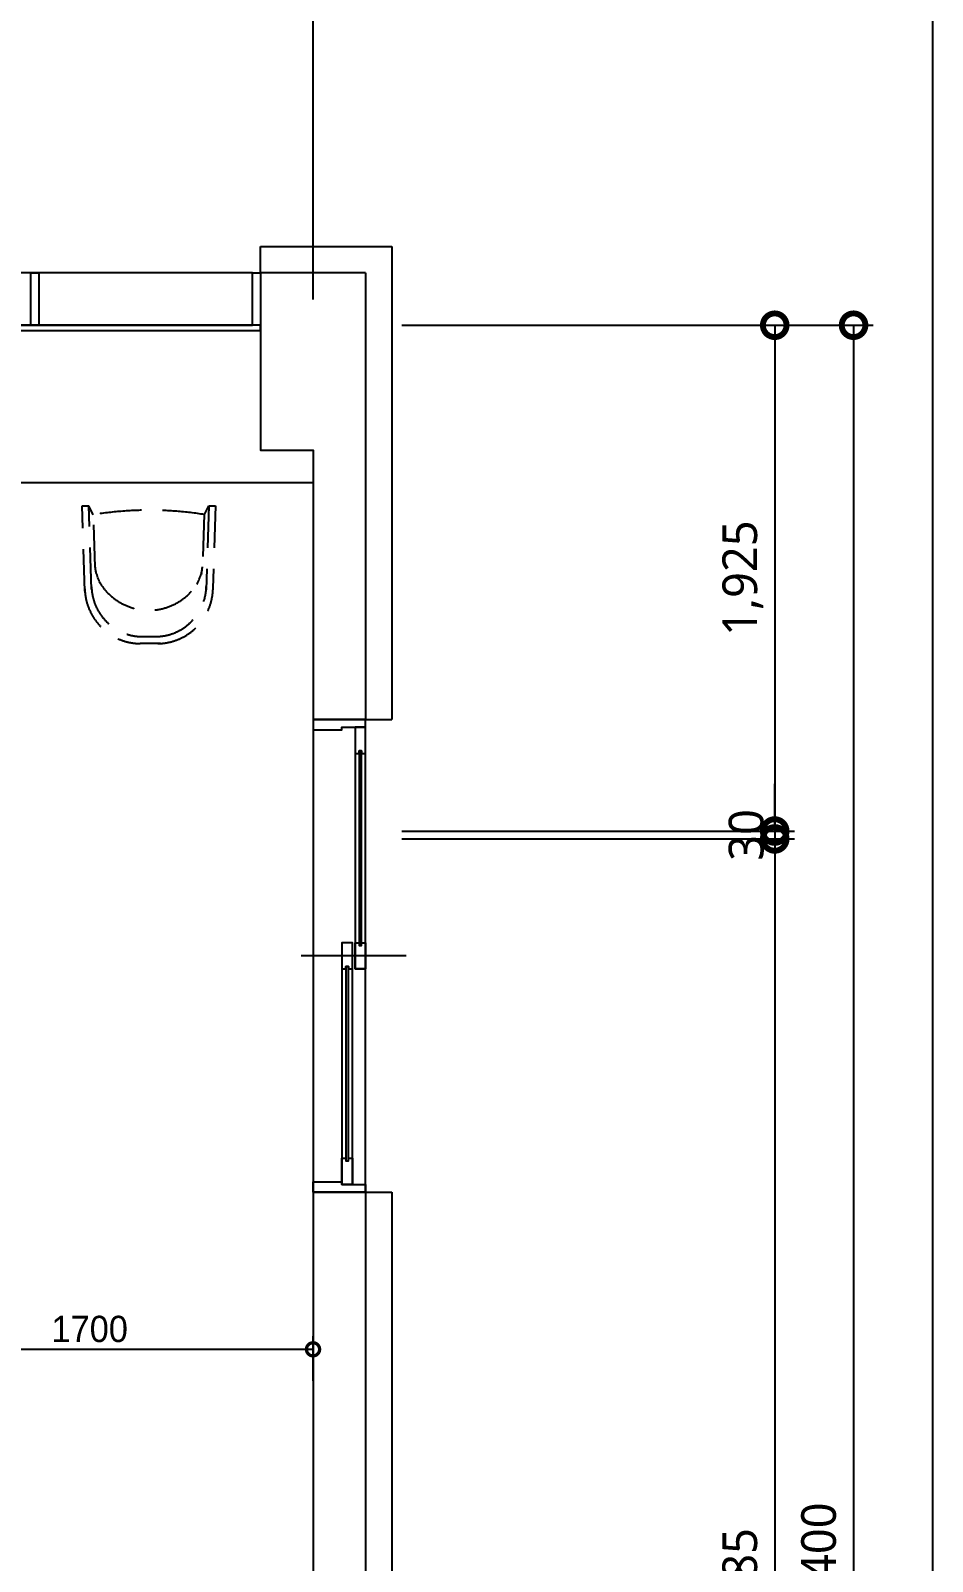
# Model space of a CAD drawing. Header units: inches. Extents: x 405346 to 489838, y -25612 to 14934.
# Drawn here: x 443620 to 447052, y 5202 to 11028 of the extents above; entities that cross this region are included whole.
import ezdxf
from ezdxf.enums import TextEntityAlignment as Align

# ---------------------------------------------------------------- set-up
doc = ezdxf.new("R2010")
doc.units = ezdxf.units.IN
doc.header["$LTSCALE"] = 200
doc.header["$MEASUREMENT"] = 0
doc.linetypes.add('DH-HID2', pattern=[1.2, 0.8, -0.4])
for name, color, linetype in [('04_FUR', 6, 'Continuous'), ('07-DIM', 5, 'Continuous'), ('07-DIM WAL', 5, 'Continuous'), ('C-WIN', 4, 'Continuous'), ('CO-DO-FR', 7, 'Continuous'), ('CO-DOOR', 8, 'Continuous'), ('F-SYM', 7, 'Continuous'), ('FORM(YOURNAME)-11', 1, 'Continuous'), ('FU-FURM', 251, 'DH-HID2'), ('도면층2', 2, 'Continuous')]:
    doc.layers.add(name, color=color, linetype=linetype)
doc.styles.add('DAWIN', font='NanumSquareR.ttf')
doc.styles.add('YOURNAME', font='HY울릉도M.TTF')
doc.styles.add('스타일1', font='HY울릉도M.TTF')
doc.dimstyles.new('40', dxfattribs={"dimscale": 40, "dimtxt": 2.5, "dimasz": 2.5, "dimexe": 1.25, "dimexo": 2, "dimtad": 1, "dimdec": 0, "dimtxsty": '스타일1', "dimblk": 'DOTSMALL', "dimcen": 2.5, "dimclrd": 1, "dimclre": 1, "dimclrt": 7, "dimadec": 0, "dimazin": 0, "dimtfac": 1, "dimtdec": 0, "dimtix": 1, "dimtmove": 0, "dimatfit": 3, "dimldrblk": 'DOTSMALL', "dimfxl": 0, "dimarcsym": 0})
doc.dimstyles.new('60', dxfattribs={"dimscale": 60, "dimtxt": 2.2, "dimasz": 3, "dimexe": 1.25, "dimexo": 0.625, "dimtad": 1, "dimdec": 0, "dimzin": 0, "dimdsep": 46, "dimlunit": 6, "dimtxsty": 'DAWIN', "dimblk1": 'DOTSMALL', "dimblk2": 'DOTSMALL', "dimsah": 1, "dimcen": 0.001, "dimclrd": 1, "dimclre": 1, "dimclrt": 7, "dimadec": 0, "dimazin": 0, "dimtfac": 1, "dimtdec": 0, "dimtix": 1, "dimtmove": 2, "dimatfit": 3, "dimldrblk": 'DOTSMALL', "dimfxl": 0, "dimtolj": 1, "dimtzin": 0, "dimarcsym": 0})

# ---------------------------------------------------------------- blocks, each defined once
blk = doc.blocks.new('FORM-PLAN')
at = {"layer": 'Defpoints', "color": 158}
blk.add_lwpolyline([(-69444, 53115), (-64, 53115), (-64, 1215), (-69444, 1215)], close=True, dxfattribs=at)
at = {"layer": 'FORM(YOURNAME)-11', "color": 3, "style": 'YOURNAME'}
for tag, height, p in [('1', 450, (9905, 18188)), ('2', 450, (9905, 17544)), ('3', 450, (9905, 16257)), ('4', 450, (9905, 14326)), ('5', 515, (9905, 12009)), ('6', 515, (9905, 9757)), ('7', 515, (9905, 7504)), ('8', 515, (9905, 5252)), ('9', 515, (9905, 2999)), ('10', 515, (5655, 811)), ('11', 515, (9905, 747)), ('12', 515, (5655, -1441)), ('13', 515, (9905, -1441))]:
    blk.add_attdef(tag, text='', height=height, dxfattribs=at).set_placement(p, align=Align.MIDDLE_RIGHT)
blk = doc.blocks.new('*U198')
at = {"layer": 'F-SYM', "xscale": 0.3000000000000001, "yscale": 0.3000000000000001, "zscale": 0.3000000000000001}
blk.add_blockref('FORM-PLAN', (447070.8, -2500.1), dxfattribs=at)
blk = doc.blocks.new('_DOTSMALL')
at = {"color": 0, "linetype": 'ByBlock', "const_width": 0.5}
blk.add_lwpolyline([(-0.0625, 0, 1), (0.0625, 0, 1)], format="xyb", close=True, dxfattribs=at)
blk = doc.blocks.new('*D38')
at = {"layer": '07-DIM', "color": 1, "lineweight": -2}
for p, q in [((445032, 9906.2), (446826.5, 9906.2)), ((446751.5, 9906.2), (446751.5, 506.2)), ((445032, 506.2), (446826.5, 506.2))]:
    blk.add_line(p, q, dxfattribs=at)
at = {"layer": 'Defpoints', "color": 0}
for p in [(444994.5, 9906.2), (444994.5, 506.2), (446751.5, 506.2)]:
    blk.add_point(p, dxfattribs=at)
at = {"layer": '07-DIM', "color": 1, "lineweight": -2, "xscale": 180, "yscale": 180, "zscale": 180}
for p, rotation in [((446751.5, 9906.2), 90), ((446751.5, 506.2), 270)]:
    blk.add_blockref('_DOTSMALL', p, dxfattribs=dict(at, rotation=rotation))
at = {"layer": '07-DIM', "color": 7, "insert": (446630.3, 5206.2), "char_height": 132, "attachment_point": 5, "rotation": 90, "style": 'DAWIN'}
blk.add_mtext('\\A1;9,400', dxfattribs=at)
blk = doc.blocks.new('FLOOR')
at = {"layer": 'C-WIN'}
for p, q in [((444512, 34047.5), (440322, 34047.5)), ((440322, 33847.5), (444512, 33847.5))]:
    blk.add_line(p, q, dxfattribs=at)
for points in [[(444742, 30547.5), (444942, 30547.5), (444942, 32347.5), (444742, 32347.5)], [(444942, 30547.5), (444942, 32347.5), (444742, 32347.5), (444742, 30547.5)]]:
    blk.add_lwpolyline(points, close=True, dxfattribs=at)
at = {"layer": 'CO-DO-FR'}
for points in [[(443668, 34047.5), (443698, 34047.5), (443698, 33847.5), (443668, 33847.5)], [(444512, 34047.5), (444542, 34047.5), (444542, 33847.5), (444512, 33847.5)], [(444942, 32347.5), (444742, 32347.5), (444742, 32317.5), (444742, 32317.5), (444742, 32307.5), (444852, 32307.5), (444852, 32317.5), (444942, 32317.5), (444942, 32347.5)], [(444942, 30547.5), (444742, 30547.5), (444742, 30577.5), (444742, 30577.5), (444742, 30587.5), (444852, 30587.5), (444852, 30577.5), (444942, 30577.5), (444942, 30547.5)]]:
    blk.add_lwpolyline(points, close=True, dxfattribs=at)
at = {"layer": 'CO-DOOR', "color": 251}
blk.add_line((445097, 31447.5), (444697, 31447.5), dxfattribs=at)
for points in [[(444902, 32317.5), (444902, 31397.5), (444942, 31397.5), (444942, 32317.5)], [(444892, 30577.5), (444892, 31497.5), (444852, 31497.5), (444852, 30577.5)]]:
    blk.add_lwpolyline(points, close=True, dxfattribs=at)
at = {"layer": 'CO-DOOR'}
for points in [[(444942, 32217.5), (444942, 32317.5), (444902, 32317.5), (444902, 32217.5), (444917, 32217.5), (444917, 32227.5), (444927, 32227.5), (444927, 32217.5), (444942, 32217.5)], [(444917, 32227.5), (444917, 31487.5), (444927, 31487.5), (444927, 32227.5)], [(444892, 31397.5), (444892, 31497.5), (444852, 31497.5), (444852, 31397.5), (444867, 31397.5), (444867, 31407.5), (444877, 31407.5), (444877, 31397.5), (444892, 31397.5)], [(444942, 31497.5), (444942, 31397.5), (444902, 31397.5), (444902, 31497.5), (444917, 31497.5), (444917, 31487.5), (444927, 31487.5), (444927, 31497.5), (444942, 31497.5)], [(444867, 31407.5), (444867, 30667.5), (444877, 30667.5), (444877, 31407.5)], [(444892, 30677.5), (444892, 30577.5), (444852, 30577.5), (444852, 30677.5), (444867, 30677.5), (444867, 30667.5), (444877, 30667.5), (444877, 30677.5), (444892, 30677.5)]]:
    blk.add_lwpolyline(points, close=True, dxfattribs=at)
at = {"layer": '도면층2', "color": 6}
for p, q in [((444542, 34047.5), (444542, 34147.5)), ((444542, 34147.5), (445042, 34147.5)), ((445042, 34147.5), (445042, 32347.5)), ((445042, 34147.5), (445042, 34047.5)), ((444942, 32347.5), (445042, 32347.5)), ((444942, 30547.5), (445042, 30547.5)), ((445042, 30547.5), (445042, 27747.5))]:
    blk.add_line(p, q, dxfattribs=at)
at = {"layer": '도면층2'}
for p, q in [((444542, 34047.5), (444542, 33372.5)), ((444942, 34047.5), (444542, 34047.5)), ((444542, 34047.5), (444542, 33372.5)), ((444942, 34047.5), (444942, 32347.5)), ((444542, 33372.5), (444742, 33372.5)), ((444742, 33372.5), (444742, 32347.5)), ((444942, 33372.5), (444942, 33372.5)), ((444742, 32347.5), (444942, 32347.5)), ((444742, 32347.5), (444942, 32347.5)), ((444742, 30547.5), (444742, 28347.5)), ((444742, 30547.5), (444942, 30547.5)), ((444742, 30547.5), (444942, 30547.5)), ((444942, 30547.5), (444942, 27747.5))]:
    blk.add_line(p, q, dxfattribs=at)
blk = doc.blocks.new('*D58')
at = {"layer": '07-DIM WAL', "color": 1, "lineweight": -2}
for p, q in [((442994.5, 6088.7), (442994.5, 6058.7)), ((442994.5, 6008.7), (444694.5, 6008.7)), ((444694.5, 5888.7), (444694.5, 6058.7))]:
    blk.add_line(p, q, dxfattribs=at)
at = {"layer": 'Defpoints', "color": 0}
for p in [(442994.5, 6008.7), (444694.5, 6008.7), (444694.5, 5808.7)]:
    blk.add_point(p, dxfattribs=at)
at = {"layer": '07-DIM WAL', "color": 1, "lineweight": -2, "xscale": 100, "yscale": 100, "zscale": 100, "rotation": 180}
blk.add_blockref('_DOTSMALL', (442994.5, 6008.7), dxfattribs=at)
at = {"layer": '07-DIM WAL', "color": 1, "lineweight": -2, "xscale": 100, "yscale": 100, "zscale": 100}
blk.add_blockref('_DOTSMALL', (444694.5, 6008.7), dxfattribs=at)
at = {"layer": '07-DIM WAL', "color": 7, "insert": (443844.5, 6085.7), "char_height": 100, "attachment_point": 5, "style": '스타일1'}
blk.add_mtext('1700', dxfattribs=at)
blk = doc.blocks.new('F-122')
at = {"layer": 'FU-FURM'}
for p, q in [((-44.5, 507.6), (33.4, 507.7)), ((-26.5, 482.3), (26.6, 482.3)), ((-253.8, -17.2), (-244.1, 296.9)), ((-228.4, -17.2), (-218.5, 303.3)), ((217.8, 301.5), (228.5, -16.6)), ((243, 308.1), (253.9, -16.6)), ((-201.3, 234.9), (-202.1, 231.5)), ((-200.3, 238.5), (-201.3, 234.9)), ((-199.2, 242.4), (-200.3, 238.5)), ((-197.7, 246.9), (-199.2, 242.4)), ((-196, 251.7), (-197.7, 246.9)), ((-194.1, 256.9), (-196, 251.7)), ((-192.1, 262.1), (-194.1, 256.9)), ((-189.9, 267.4), (-192.1, 262.1)), ((-187.7, 272.4), (-189.9, 267.4)), ((-185.5, 277.2), (-187.7, 272.4)), ((-183.3, 281.4), (-185.5, 277.2)), ((182.6, 281.9), (184.8, 277.6)), ((184.8, 277.6), (187.1, 272.9)), ((187.1, 272.9), (189.3, 267.8)), ((189.3, 267.8), (191.4, 262.6)), ((191.4, 262.6), (193.5, 257.3)), ((193.5, 257.3), (195.4, 252.2)), ((195.4, 252.2), (197.1, 247.4)), ((197.1, 247.4), (198.6, 242.9)), ((198.6, 242.9), (199.8, 239)), ((199.8, 239), (200.7, 235.4)), ((200.7, 235.4), (201.5, 232)), ((-210.5, 16.6), (-204.3, 215.2)), ((-203.9, 218.6), (-204.3, 215.2)), ((-203.6, 221.9), (-203.9, 218.6)), ((-203.2, 225.1), (-203.6, 221.9)), ((-202.7, 228.2), (-203.2, 225.1)), ((-202.1, 231.5), (-202.7, 228.2)), ((201.5, 232), (202.1, 228.7)), ((202.1, 228.7), (202.6, 225.6)), ((202.6, 225.6), (203, 222.4)), ((203, 222.4), (203.4, 219.1)), ((203.4, 219.1), (203.8, 215.7)), ((203.8, 215.7), (210.4, 17.1)), ((-211.6, 16.7), (-228.4, -17.2)), ((211.5, 17.2), (228.5, -16.6)), ((-228.4, -17.2), (-253.8, -17.2)), ((253.9, -16.6), (228.5, -16.6))]:
    blk.add_line(p, q, dxfattribs=at)
for centre, radius, start, end in [((-30.8, 294), 213.6, 90.90916, 178.7855), ((-24.5, 286.7), 194.3, 90.90924, 178.78542), ((23.8, 286.8), 194.3, 1.35653, 89.23304), ((30.1, 294.1), 213.6, 1.35671, 89.233), ((-0.2, 162.3), 218.5, 33.19496, 146.94725), ((-0.2, 162.3), 218.5, 158.34937, 158.47219), ((-0.2, 162.3), 218.5, 21.66998, 21.79281), ((-1.7, 1330.6), 1330.6, 260.92322, 279.2189)]:
    blk.add_arc(centre, radius, start, end, dxfattribs=at)
blk = doc.blocks.new('*D85')
at = {"layer": '07-DIM', "color": 1, "lineweight": -2}
for p, q in [((445032, 9906.2), (446526.5, 9906.2)), ((446451.5, 9906.2), (446451.5, 7981.2)), ((445032, 7981.2), (446526.5, 7981.2))]:
    blk.add_line(p, q, dxfattribs=at)
at = {"layer": 'Defpoints', "color": 0}
for p in [(444994.5, 9906.2), (444994.5, 7981.2), (446451.5, 7981.2)]:
    blk.add_point(p, dxfattribs=at)
at = {"layer": '07-DIM', "color": 1, "lineweight": -2, "xscale": 180, "yscale": 180, "zscale": 180}
for p, rotation in [((446451.5, 9906.2), 90), ((446451.5, 7981.2), 270)]:
    blk.add_blockref('_DOTSMALL', p, dxfattribs=dict(at, rotation=rotation))
at = {"layer": '07-DIM', "color": 7, "insert": (446330.3, 8943.7), "char_height": 132, "attachment_point": 5, "rotation": 90, "style": 'DAWIN'}
blk.add_mtext('\\A1;1,925', dxfattribs=at)
blk = doc.blocks.new('*D86')
at = {"layer": '07-DIM', "color": 1, "lineweight": -2}
for p, q in [((446451.5, 7981.2), (446451.5, 8161.2)), ((445032, 7981.2), (446526.5, 7981.2)), ((445032, 7951.2), (446526.5, 7951.2)), ((446451.5, 7981.2), (446451.5, 7951.2)), ((446451.5, 7951.2), (446451.5, 7771.2))]:
    blk.add_line(p, q, dxfattribs=at)
at = {"layer": 'Defpoints', "color": 0}
for p in [(444994.5, 7981.2), (444994.5, 7951.2), (446451.5, 7951.2)]:
    blk.add_point(p, dxfattribs=at)
at = {"layer": '07-DIM', "color": 1, "lineweight": -2, "xscale": 180, "yscale": 180, "zscale": 180}
for p, rotation in [((446451.5, 7981.2), 270), ((446451.5, 7951.2), 90)]:
    blk.add_blockref('_DOTSMALL', p, dxfattribs=dict(at, rotation=rotation))
at = {"layer": '07-DIM', "color": 7, "insert": (446343.4, 7966.2), "char_height": 132, "attachment_point": 5, "rotation": 90, "style": 'DAWIN'}
blk.add_mtext('\\A1;30', dxfattribs=at)
blk = doc.blocks.new('*D87')
at = {"layer": '07-DIM', "color": 1, "lineweight": -2}
for p, q in [((445032, 7951.2), (446526.5, 7951.2)), ((446451.5, 7951.2), (446451.5, 2266.2)), ((445032, 2266.2), (446526.5, 2266.2))]:
    blk.add_line(p, q, dxfattribs=at)
at = {"layer": 'Defpoints', "color": 0}
for p in [(444994.5, 7951.2), (444994.5, 2266.2), (446451.5, 2266.2)]:
    blk.add_point(p, dxfattribs=at)
at = {"layer": '07-DIM', "color": 1, "lineweight": -2, "xscale": 180, "yscale": 180, "zscale": 180}
for p, rotation in [((446451.5, 7951.2), 90), ((446451.5, 2266.2), 270)]:
    blk.add_blockref('_DOTSMALL', p, dxfattribs=dict(at, rotation=rotation))
at = {"layer": '07-DIM', "color": 7, "insert": (446330.3, 5108.7), "char_height": 132, "attachment_point": 5, "rotation": 90, "style": 'DAWIN'}
blk.add_mtext('\\A1;5,685', dxfattribs=at)
blk = doc.blocks.new('*D91')
at = {"layer": '07-DIM WAL', "color": 1, "lineweight": -2}
for p, q in [((431394.5, 10003.7), (431394.5, 13209.4)), ((444694.5, 10003.7), (444694.5, 13209.4)), ((444694.5, 13134.4), (431394.5, 13134.4))]:
    blk.add_line(p, q, dxfattribs=at)
at = {"layer": 'Defpoints', "color": 0}
for p in [(431394.5, 13134.4), (431394.5, 9966.2), (444694.5, 9966.2)]:
    blk.add_point(p, dxfattribs=at)
at = {"layer": '07-DIM WAL', "color": 1, "lineweight": -2, "xscale": 180, "yscale": 180, "zscale": 180, "rotation": 180}
blk.add_blockref('_DOTSMALL', (431394.5, 13134.4), dxfattribs=at)
at = {"layer": '07-DIM WAL', "color": 1, "lineweight": -2, "xscale": 180, "yscale": 180, "zscale": 180}
blk.add_blockref('_DOTSMALL', (444694.5, 13134.4), dxfattribs=at)
at = {"layer": '07-DIM WAL', "color": 7, "insert": (438044.5, 13255.6), "char_height": 132, "attachment_point": 5, "style": 'DAWIN'}
blk.add_mtext('\\A1;13,300', dxfattribs=at)
blk = doc.blocks.new('*D92')
at = {"layer": '07-DIM WAL', "color": 1, "lineweight": -2}
for p, q in [((440244.5, 9806.2), (440244.5, 12609.4)), ((444694.5, 10003.7), (444694.5, 12609.4)), ((444694.5, 12534.4), (440244.5, 12534.4))]:
    blk.add_line(p, q, dxfattribs=at)
at = {"layer": 'Defpoints', "color": 0}
for p in [(440244.5, 12534.4), (444694.5, 9966.2), (440244.5, 9768.7)]:
    blk.add_point(p, dxfattribs=at)
at = {"layer": '07-DIM WAL', "color": 1, "lineweight": -2, "xscale": 180, "yscale": 180, "zscale": 180, "rotation": 180}
blk.add_blockref('_DOTSMALL', (440244.5, 12534.4), dxfattribs=at)
at = {"layer": '07-DIM WAL', "color": 1, "lineweight": -2, "xscale": 180, "yscale": 180, "zscale": 180}
blk.add_blockref('_DOTSMALL', (444694.5, 12534.4), dxfattribs=at)
at = {"layer": '07-DIM WAL', "color": 7, "insert": (442469.5, 12655.6), "char_height": 132, "attachment_point": 5, "style": 'DAWIN'}
blk.add_mtext('\\A1;4,450', dxfattribs=at)

msp = doc.modelspace()

# ---------------------------------------------------------------- linework, layer by layer
at = {"layer": '04_FUR'}
for points in [[(444494.5, 9906.2), (440244.5, 9906.2), (440244.5, 9886.2), (444494.5, 9886.2), (444494.5, 9906.2)], [(444494.5, 9886.2), (444494.5, 9431.2), (444694.5, 9431.2), (444694.5, 9306.2), (440244.5, 9306.2), (440244.5, 9886.2)]]:
    msp.add_lwpolyline(points, dxfattribs=at)

# ---------------------------------------------------------------- block references
at = {"color": 0}
msp.add_blockref('FLOOR', (-47.5, -23941.3), dxfattribs=at)
at = {"layer": '07-DIM WAL'}
msp.add_blockref('*U198', (0, 0), dxfattribs=at)
at = {"layer": '07-DIM WAL', "xscale": 1.000047245589378, "yscale": 1.000047245589378, "zscale": 1.000047245589378, "rotation": 180}
msp.add_blockref('F-122', (444069.5, 9202.3), dxfattribs=at)

# ---------------------------------------------------------------- dimensions: what is measured, and where the dimension line sits
at = {"layer": '07-DIM'}
for base, p1, p2, picture, middle in [((446751.5, 506.2), (444994.5, 9906.2), (444994.5, 506.2), '*D38', (446630.3, 5206.2)), ((446451.5, 7981.2), (444994.5, 9906.2), (444994.5, 7981.2), '*D85', (446330.3, 8943.7)), ((446451.5, 7951.2), (444994.5, 7981.2), (444994.5, 7951.2), '*D86', (446343.4, 7966.2)), ((446451.5, 2266.2), (444994.5, 7951.2), (444994.5, 2266.2), '*D87', (446330.3, 5108.7))]:
    dim = msp.add_linear_dim(base=base, p1=p1, p2=p2, angle=90, dimstyle='60', dxfattribs=at)
    dim.commit()
    dim.dimension.update_dxf_attribs({"geometry": picture, "text_midpoint": middle})
at = {"layer": '07-DIM WAL'}
for base, p1, p2, dimstyle, picture, middle in [((431394.5, 13134.4), (444694.5, 9966.2), (431394.5, 9966.2), '60', '*D91', (438044.5, 13255.6)), ((440244.5, 12534.4), (444694.5, 9966.2), (440244.5, 9768.7), '60', '*D92', (442469.5, 12655.6)), ((444694.5, 6008.7), (442994.5, 6008.7), (444694.5, 5808.7), '40', '*D58', (443844.5, 6085.7))]:
    dim = msp.add_linear_dim(base=base, p1=p1, p2=p2, dimstyle=dimstyle, dxfattribs=at)
    dim.commit()
    dim.dimension.update_dxf_attribs({"geometry": picture, "text_midpoint": middle})

doc.saveas('drawing.dxf')
